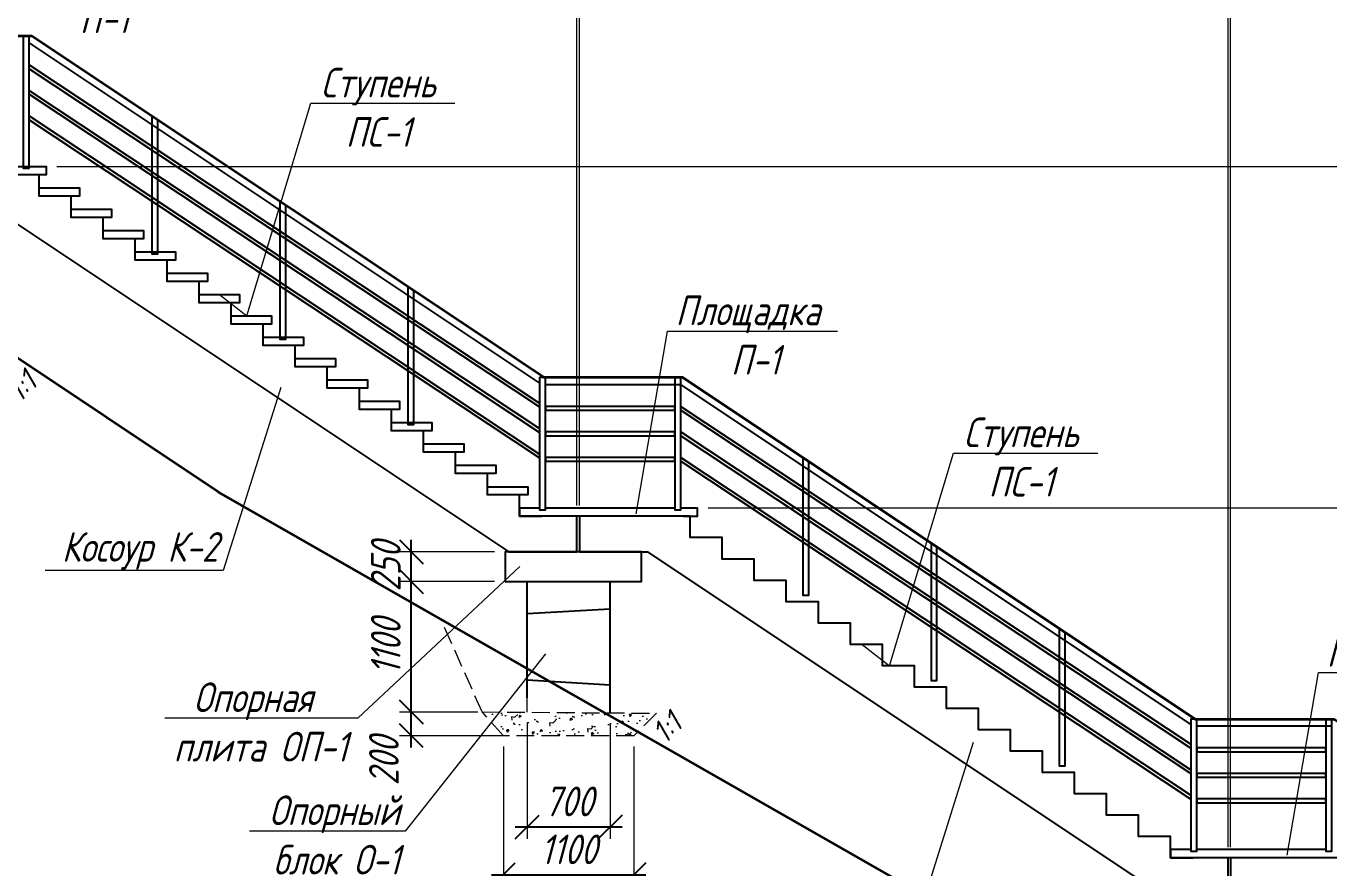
# Model space of a CAD drawing. Header units: millimetres. Extents: x 0 to 285450075, y -3000605 to 8125189010.
# Drawn here: x 10669752 to 10680737, y 767151 to 774251 of the extents above; entities that cross this region are included whole.
import ezdxf
from ezdxf import colors
from ezdxf.entities.mleader import LeaderData, LeaderLine
from ezdxf.math import Vec2, Vec3

# ---------------------------------------------------------------- set-up
doc = ezdxf.new("R2010")
doc.units = ezdxf.units.MM
doc.linetypes.add('DASHED', pattern=[7, 5, -2, 0])
for name, color, linetype, lineweight in [('02_Доп.основные', 255, 'Continuous', 25), ('04_Невидимые', 3, 'Continuous', 13), ('1-Бетон', 106, 'Continuous', 35), ('10_Текст', 255, 'Continuous', 25), ('ИС_Мвн', 3, 'Continuous', 18), ('ИС_Основная', 7, 'Continuous', 35), ('ИС_РЗМ', 3, 'Continuous', 18)]:
    doc.layers.add(name, color=color, linetype=linetype, lineweight=lineweight)
doc.layers.add('ограждение', color=7, linetype='Continuous')
doc.styles.add('0', font='isocpeur.ttf', dxfattribs={"width": 0.8, "oblique": 15})
doc.styles.add('ISOCPEUR', font='isocpeur.ttf', dxfattribs={"width": 0.8, "oblique": 15, "height": 2.5})
doc.dimstyles.new('М100мнв', dxfattribs={"dimscale": 100, "dimtxt": 2.5, "dimasz": 2, "dimexe": 1, "dimexo": 0.9, "dimgap": 0.9, "dimtad": 1, "dimdec": 0, "dimtxsty": '0', "dimblk": 'OBLIQUE', "dimcen": 2.5, "dimdle": 1, "dimclrd": 3, "dimclre": 3, "dimclrt": 256, "dimadec": 0, "dimazin": 0, "dimtfac": 1, "dimtdec": 0, "dimtmove": 1, "dimatfit": 3, "dimldrblk": 'OBLIQUE', "dimfxl": 1, "dimlwe": -1, "dimarcsym": 0})

# ---------------------------------------------------------------- blocks, each defined once
blk = doc.blocks.new('_OBLIQUE')
at = {"color": 0, "linetype": 'ByBlock', "lineweight": -2}
blk.add_line((0.5, 0.5), (-0.5, -0.5), dxfattribs=at)
blk = doc.blocks.new('*D1848')
at = {"layer": 'Defpoints', "color": 0, "transparency": 16777216}
for p in [(10673777, 768266), (10674877, 768266), (10674877, 767093)]:
    blk.add_point(p, dxfattribs=at)
at = {"layer": 'ИС_РЗМ', "color": 3, "transparency": 16777216}
for p, q in [((10673777, 768176), (10673777, 766993)), ((10674877, 768176), (10674877, 766993))]:
    blk.add_line(p, q, dxfattribs=at)
at = {"layer": 'ИС_РЗМ', "color": 3, "lineweight": -2, "transparency": 16777216}
blk.add_line((10673677, 767093), (10674977, 767093), dxfattribs=at)
at = {"layer": 'ИС_РЗМ', "color": 3, "lineweight": -2, "transparency": 16777216, "xscale": 200, "yscale": 200, "zscale": 200, "rotation": 180}
blk.add_blockref('_OBLIQUE', (10673777, 767093), dxfattribs=at)
at = {"layer": 'ИС_РЗМ', "color": 3, "lineweight": -2, "transparency": 16777216, "xscale": 200, "yscale": 200, "zscale": 200}
blk.add_blockref('_OBLIQUE', (10674877, 767093), dxfattribs=at)
at = {"layer": 'ИС_РЗМ', "transparency": 16777216, "insert": (10674327, 767308), "char_height": 250, "attachment_point": 5, "style": '0'}
blk.add_mtext('1100', dxfattribs=at)
blk = doc.blocks.new('*D1849')
at = {"layer": 'Defpoints', "color": 0, "transparency": 16777216}
for p in [(10673977, 768467), (10674677, 768459), (10674677, 767497)]:
    blk.add_point(p, dxfattribs=at)
at = {"layer": 'ИС_РЗМ', "color": 3, "transparency": 16777216}
for p, q in [((10673977, 768377), (10673977, 767397)), ((10674677, 768369), (10674677, 767397))]:
    blk.add_line(p, q, dxfattribs=at)
at = {"layer": 'ИС_РЗМ', "color": 3, "lineweight": -2, "transparency": 16777216}
blk.add_line((10673877, 767497), (10674777, 767497), dxfattribs=at)
at = {"layer": 'ИС_РЗМ', "color": 3, "lineweight": -2, "transparency": 16777216, "xscale": 200, "yscale": 200, "zscale": 200, "rotation": 180}
blk.add_blockref('_OBLIQUE', (10673977, 767497), dxfattribs=at)
at = {"layer": 'ИС_РЗМ', "color": 3, "lineweight": -2, "transparency": 16777216, "xscale": 200, "yscale": 200, "zscale": 200}
blk.add_blockref('_OBLIQUE', (10674677, 767497), dxfattribs=at)
at = {"layer": 'ИС_РЗМ', "transparency": 16777216, "insert": (10674327, 767712), "char_height": 250, "attachment_point": 5, "style": '0'}
blk.add_mtext('700', dxfattribs=at)
blk = doc.blocks.new('_None')
blk = doc.blocks.new('*D1850')
at = {"layer": 'Defpoints', "color": 0, "transparency": 16777216}
for p in [(10673000, 768466), (10673652, 768466), (10673898, 768266)]:
    blk.add_point(p, dxfattribs=at)
at = {"layer": 'ИС_РЗМ', "color": 3, "lineweight": -2, "transparency": 16777216}
blk.add_line((10673000, 768166), (10673000, 768566), dxfattribs=at)
at = {"layer": 'ИС_РЗМ', "color": 3, "transparency": 16777216}
for p, q in [((10673562, 768466), (10672900, 768466)), ((10673808, 768266), (10672900, 768266))]:
    blk.add_line(p, q, dxfattribs=at)
at = {"layer": 'ИС_РЗМ', "color": 3, "lineweight": -2, "transparency": 16777216, "xscale": 200, "yscale": 200, "zscale": 200}
for p, rotation in [((10673000, 768466), 90), ((10673000, 768266), 270)]:
    blk.add_blockref('_OBLIQUE', p, dxfattribs=dict(at, rotation=rotation))
at = {"layer": 'ИС_РЗМ', "transparency": 16777216, "insert": (10672769, 768052), "char_height": 250, "attachment_point": 5, "rotation": 90, "style": '0'}
blk.add_mtext('200', dxfattribs=at)
blk = doc.blocks.new('*D1851')
at = {"layer": 'Defpoints', "color": 0, "transparency": 16777216}
for p in [(10673000, 769567), (10673792, 769567), (10673652, 768466)]:
    blk.add_point(p, dxfattribs=at)
at = {"layer": 'ИС_РЗМ', "color": 3, "lineweight": -2, "transparency": 16777216}
blk.add_line((10673000, 768366), (10673000, 769667), dxfattribs=at)
at = {"layer": 'ИС_РЗМ', "color": 3, "transparency": 16777216}
for p, q in [((10673702, 769567), (10672900, 769567)), ((10673562, 768466), (10672900, 768466))]:
    blk.add_line(p, q, dxfattribs=at)
at = {"layer": 'ИС_РЗМ', "color": 3, "lineweight": -2, "transparency": 16777216, "xscale": 200, "yscale": 200, "zscale": 200}
for p, rotation in [((10673000, 769567), 90), ((10673000, 768466), 270)]:
    blk.add_blockref('_OBLIQUE', p, dxfattribs=dict(at, rotation=rotation))
at = {"layer": 'ИС_РЗМ', "transparency": 16777216, "insert": (10672785, 769016), "char_height": 250, "attachment_point": 5, "rotation": 90, "style": '0'}
blk.add_mtext('1100', dxfattribs=at)
blk = doc.blocks.new('*D1852')
at = {"layer": 'Defpoints', "color": 0, "transparency": 16777216}
for p in [(10673000, 769817), (10673792, 769817), (10673792, 769567)]:
    blk.add_point(p, dxfattribs=at)
at = {"layer": 'ИС_РЗМ', "color": 3, "lineweight": -2, "transparency": 16777216}
blk.add_line((10673000, 769467), (10673000, 769917), dxfattribs=at)
at = {"layer": 'ИС_РЗМ', "color": 3, "transparency": 16777216}
for p, q in [((10673702, 769817), (10672900, 769817)), ((10673702, 769567), (10672900, 769567))]:
    blk.add_line(p, q, dxfattribs=at)
at = {"layer": 'ИС_РЗМ', "color": 3, "lineweight": -2, "transparency": 16777216, "xscale": 200, "yscale": 200, "zscale": 200}
for p, rotation in [((10673000, 769817), 90), ((10673000, 769567), 270)]:
    blk.add_blockref('_OBLIQUE', p, dxfattribs=dict(at, rotation=rotation))
at = {"layer": 'ИС_РЗМ', "transparency": 16777216, "insert": (10672785, 769692), "char_height": 250, "attachment_point": 5, "rotation": 90, "style": '0'}
blk.add_mtext('250', dxfattribs=at)
blk = doc.blocks.new('*D1860')
at = {"layer": 'Defpoints', "color": 0, "transparency": 16777216}
for p in [(10663427, 778847), (10663427, 777947, 4135), (10689787, 762197, 4135)]:
    blk.add_point(p, dxfattribs=at)
at = {"layer": 'ИС_РЗМ', "color": 3, "transparency": 16777216}
for p, q in [((10663427, 778037), (10663427, 778947)), ((10689787, 762287), (10689787, 778947))]:
    blk.add_line(p, q, dxfattribs=at)
at = {"layer": 'ИС_РЗМ', "color": 3, "lineweight": -2, "transparency": 16777216}
blk.add_line((10689887, 778847), (10663327, 778847), dxfattribs=at)
at = {"layer": 'ИС_РЗМ', "color": 3, "lineweight": -2, "transparency": 16777216, "xscale": 200, "yscale": 200, "zscale": 200, "rotation": 180}
blk.add_blockref('_OBLIQUE', (10663427, 778847), dxfattribs=at)
at = {"layer": 'ИС_РЗМ', "color": 3, "lineweight": -2, "transparency": 16777216, "xscale": 200, "yscale": 200, "zscale": 200}
blk.add_blockref('_OBLIQUE', (10689787, 778847), dxfattribs=at)
at = {"layer": 'ИС_РЗМ', "transparency": 16777216, "insert": (10676607, 779062), "char_height": 250, "attachment_point": 5, "style": '0'}
blk.add_mtext('26360', dxfattribs=at)
blk = doc.blocks.new('*D1866')
at = {"layer": 'Defpoints', "color": 0, "transparency": 16777216}
for p in [(10674397, 777947), (10668927, 772997), (10674397, 770117)]:
    blk.add_point(p, dxfattribs=at)
at = {"layer": 'ИС_РЗМ', "color": 3, "transparency": 16777216}
for p, q in [((10668927, 773087), (10668927, 778047)), ((10674397, 770207), (10674397, 778047))]:
    blk.add_line(p, q, dxfattribs=at)
at = {"layer": 'ИС_РЗМ', "color": 3, "lineweight": -2, "transparency": 16777216}
blk.add_line((10668827, 777947), (10674497, 777947), dxfattribs=at)
at = {"layer": 'ИС_РЗМ', "color": 3, "lineweight": -2, "transparency": 16777216, "xscale": 200, "yscale": 200, "zscale": 200, "rotation": 180}
blk.add_blockref('_OBLIQUE', (10668927, 777947), dxfattribs=at)
at = {"layer": 'ИС_РЗМ', "color": 3, "lineweight": -2, "transparency": 16777216, "xscale": 200, "yscale": 200, "zscale": 200}
blk.add_blockref('_OBLIQUE', (10674397, 777947), dxfattribs=at)
at = {"layer": 'ИС_РЗМ', "transparency": 16777216, "insert": (10671662, 778162), "char_height": 250, "attachment_point": 5, "style": '0'}
blk.add_mtext('5470', dxfattribs=at)
blk = doc.blocks.new('*D1867')
at = {"layer": 'Defpoints', "color": 0, "transparency": 16777216}
for p in [(10674417, 777947), (10674397, 770117), (10674417, 770117)]:
    blk.add_point(p, dxfattribs=at)
at = {"layer": 'ИС_РЗМ', "color": 3, "lineweight": -2, "transparency": 16777216}
for p, q in [((10674407, 777947), (10674515, 778307)), ((10674515, 778307), (10675002, 778307)), ((10674397, 777947), (10674197, 777947)), ((10674397, 777947), (10674417, 777947)), ((10674397, 777947), (10674417, 777947)), ((10674417, 777947), (10674617, 777947))]:
    blk.add_line(p, q, dxfattribs=at)
at = {"layer": 'ИС_РЗМ', "color": 3, "transparency": 16777216}
for p, q in [((10674397, 770207), (10674397, 778047)), ((10674417, 770207), (10674417, 778047))]:
    blk.add_line(p, q, dxfattribs=at)
at = {"layer": 'ИС_РЗМ', "color": 3, "lineweight": -2, "transparency": 16777216, "xscale": 200, "yscale": 200, "zscale": 200}
blk.add_blockref('_OBLIQUE', (10674397, 777947), dxfattribs=at)
at = {"layer": 'ИС_РЗМ', "color": 3, "lineweight": -2, "transparency": 16777216, "xscale": 200, "yscale": 200, "zscale": 200, "rotation": 180}
blk.add_blockref('_OBLIQUE', (10674417, 777947), dxfattribs=at)
at = {"layer": 'ИС_РЗМ', "transparency": 16777216, "insert": (10674758, 778522), "char_height": 250, "attachment_point": 5, "style": '0'}
blk.add_mtext('20', dxfattribs=at)
blk = doc.blocks.new('*D1868')
at = {"layer": 'Defpoints', "color": 0, "transparency": 16777216}
for p in [(10679887, 777947), (10674417, 770117), (10679887, 767237)]:
    blk.add_point(p, dxfattribs=at)
at = {"layer": 'ИС_РЗМ', "color": 3, "transparency": 16777216}
for p, q in [((10674417, 770207), (10674417, 778047)), ((10679887, 767327), (10679887, 778047))]:
    blk.add_line(p, q, dxfattribs=at)
at = {"layer": 'ИС_РЗМ', "color": 3, "lineweight": -2, "transparency": 16777216}
blk.add_line((10674317, 777947), (10679987, 777947), dxfattribs=at)
at = {"layer": 'ИС_РЗМ', "color": 3, "lineweight": -2, "transparency": 16777216, "xscale": 200, "yscale": 200, "zscale": 200, "rotation": 180}
blk.add_blockref('_OBLIQUE', (10674417, 777947), dxfattribs=at)
at = {"layer": 'ИС_РЗМ', "color": 3, "lineweight": -2, "transparency": 16777216, "xscale": 200, "yscale": 200, "zscale": 200}
blk.add_blockref('_OBLIQUE', (10679887, 777947), dxfattribs=at)
at = {"layer": 'ИС_РЗМ', "transparency": 16777216, "insert": (10677152, 778162), "char_height": 250, "attachment_point": 5, "style": '0'}
blk.add_mtext('5470', dxfattribs=at)
blk = doc.blocks.new('*D1869')
at = {"layer": 'Defpoints', "color": 0, "transparency": 16777216}
for p in [(10679907, 777947), (10679887, 767237), (10679907, 767237)]:
    blk.add_point(p, dxfattribs=at)
at = {"layer": 'ИС_РЗМ', "color": 3, "lineweight": -2, "transparency": 16777216}
for p, q in [((10679897, 777947), (10680005, 778307)), ((10680005, 778307), (10680492, 778307)), ((10679887, 777947), (10679687, 777947)), ((10679887, 777947), (10679907, 777947)), ((10679887, 777947), (10679907, 777947)), ((10679907, 777947), (10680107, 777947))]:
    blk.add_line(p, q, dxfattribs=at)
at = {"layer": 'ИС_РЗМ', "color": 3, "transparency": 16777216}
for p, q in [((10679887, 767327), (10679887, 778047)), ((10679907, 767327), (10679907, 778047))]:
    blk.add_line(p, q, dxfattribs=at)
at = {"layer": 'ИС_РЗМ', "color": 3, "lineweight": -2, "transparency": 16777216, "xscale": 200, "yscale": 200, "zscale": 200}
blk.add_blockref('_OBLIQUE', (10679887, 777947), dxfattribs=at)
at = {"layer": 'ИС_РЗМ', "color": 3, "lineweight": -2, "transparency": 16777216, "xscale": 200, "yscale": 200, "zscale": 200, "rotation": 180}
blk.add_blockref('_OBLIQUE', (10679907, 777947), dxfattribs=at)
at = {"layer": 'ИС_РЗМ', "transparency": 16777216, "insert": (10680248, 778522), "char_height": 250, "attachment_point": 5, "style": '0'}
blk.add_mtext('20', dxfattribs=at)
blk = doc.blocks.new('*D1870')
at = {"layer": 'Defpoints', "color": 0, "transparency": 16777216}
for p in [(10685377, 777947), (10679907, 767237), (10685377, 764357)]:
    blk.add_point(p, dxfattribs=at)
at = {"layer": 'ИС_РЗМ', "color": 3, "transparency": 16777216}
for p, q in [((10679907, 767327), (10679907, 778047)), ((10685377, 764447), (10685377, 778047))]:
    blk.add_line(p, q, dxfattribs=at)
at = {"layer": 'ИС_РЗМ', "color": 3, "lineweight": -2, "transparency": 16777216}
blk.add_line((10679807, 777947), (10685477, 777947), dxfattribs=at)
at = {"layer": 'ИС_РЗМ', "color": 3, "lineweight": -2, "transparency": 16777216, "xscale": 200, "yscale": 200, "zscale": 200, "rotation": 180}
blk.add_blockref('_OBLIQUE', (10679907, 777947), dxfattribs=at)
at = {"layer": 'ИС_РЗМ', "color": 3, "lineweight": -2, "transparency": 16777216, "xscale": 200, "yscale": 200, "zscale": 200}
blk.add_blockref('_OBLIQUE', (10685377, 777947), dxfattribs=at)
at = {"layer": 'ИС_РЗМ', "transparency": 16777216, "insert": (10682642, 778162), "char_height": 250, "attachment_point": 5, "style": '0'}
blk.add_mtext('5470', dxfattribs=at)
blk = doc.blocks.new('*D1863')
at = {"layer": 'Defpoints', "color": 0, "transparency": 16777216}
for p in [(10664437, 775947, 4135), (10669922, 773067, 4135), (10692044, 773067)]:
    blk.add_point(p, dxfattribs=at)
at = {"layer": 'ИС_РЗМ', "color": 3, "lineweight": -2, "transparency": 16777216}
blk.add_line((10692044, 776047), (10692044, 772967), dxfattribs=at)
at = {"layer": 'ИС_РЗМ', "color": 3, "transparency": 16777216}
for p, q in [((10664527, 775947), (10692144, 775947)), ((10670012, 773067), (10692144, 773067))]:
    blk.add_line(p, q, dxfattribs=at)
at = {"layer": 'ИС_РЗМ', "color": 3, "lineweight": -2, "transparency": 16777216, "xscale": 200, "yscale": 200, "zscale": 200}
for p, rotation in [((10692044, 775947), 90), ((10692044, 773067), 270)]:
    blk.add_blockref('_OBLIQUE', p, dxfattribs=dict(at, rotation=rotation))
at = {"layer": 'ИС_РЗМ', "transparency": 16777216, "insert": (10691829, 774507), "char_height": 250, "attachment_point": 5, "rotation": 90, "style": '0'}
blk.add_mtext('16х180', dxfattribs=at)
blk = doc.blocks.new('*D1873')
at = {"layer": 'Defpoints', "color": 0, "transparency": 16777216}
for p in [(10669922, 773067), (10675412, 770187), (10692044, 770187)]:
    blk.add_point(p, dxfattribs=at)
at = {"layer": 'ИС_РЗМ', "color": 3, "lineweight": -2, "transparency": 16777216}
blk.add_line((10692044, 773167), (10692044, 770087), dxfattribs=at)
at = {"layer": 'ИС_РЗМ', "color": 3, "transparency": 16777216}
for p, q in [((10670012, 773067), (10692144, 773067)), ((10675502, 770187), (10692144, 770187))]:
    blk.add_line(p, q, dxfattribs=at)
at = {"layer": 'ИС_РЗМ', "color": 3, "lineweight": -2, "transparency": 16777216, "xscale": 200, "yscale": 200, "zscale": 200}
for p, rotation in [((10692044, 773067), 90), ((10692044, 770187), 270)]:
    blk.add_blockref('_OBLIQUE', p, dxfattribs=dict(at, rotation=rotation))
at = {"layer": 'ИС_РЗМ', "transparency": 16777216, "insert": (10691829, 771627), "char_height": 250, "attachment_point": 5, "rotation": 90, "style": '0'}
blk.add_mtext('16х180', dxfattribs=at)
blk = doc.blocks.new('*D1874')
at = {"layer": 'Defpoints', "color": 0, "transparency": 16777216}
for p in [(10675412, 770187), (10680902, 767307), (10692044, 767307)]:
    blk.add_point(p, dxfattribs=at)
at = {"layer": 'ИС_РЗМ', "color": 3, "lineweight": -2, "transparency": 16777216}
blk.add_line((10692044, 770287), (10692044, 767207), dxfattribs=at)
at = {"layer": 'ИС_РЗМ', "color": 3, "transparency": 16777216}
for p, q in [((10675502, 770187), (10692144, 770187)), ((10680992, 767307), (10692144, 767307))]:
    blk.add_line(p, q, dxfattribs=at)
at = {"layer": 'ИС_РЗМ', "color": 3, "lineweight": -2, "transparency": 16777216, "xscale": 200, "yscale": 200, "zscale": 200}
for p, rotation in [((10692044, 770187), 90), ((10692044, 767307), 270)]:
    blk.add_blockref('_OBLIQUE', p, dxfattribs=dict(at, rotation=rotation))
at = {"layer": 'ИС_РЗМ', "transparency": 16777216, "insert": (10691829, 768747), "char_height": 250, "attachment_point": 5, "rotation": 90, "style": '0'}
blk.add_mtext('16х180', dxfattribs=at)

msp = doc.modelspace()

# ---------------------------------------------------------------- hatches: boundary and pattern name
at = {"layer": '04_Невидимые'}
h = msp.add_hatch(dxfattribs=at)
h.set_pattern_fill('AR-CONC', color=256, scale=30, angle=180, style=0)
h.set_pattern_definition([(230, (-67628617.12, 612290.89), (-215.1780548, 18.8256405), [22.5, -247.5]), (175, (-67628617.12, 612290.89), (41.6254001, -225.6576401), [18, -198]), (280.45144446, (-67628635.05, 612292.46), (-173.552654, -206.8319973), [19.1220576, -210.3426336]), (226.1842, (-67628617.12, 612230.9), (-320.1723992, 49.6557842), [33.75, -371.25]), (276.6356355, (-67628643.8, 612235.03), (-280.3985837, -292.2355802), [28.6831026, -315.514128]), (171.184164, (-67628617.12, 612230.9), (-280.3985835, -292.2355801), [27, -297.0000003]), (201, (-67628647.12, 612245.89), (-179.07211564, 120.7856672), [22.5, -247.5]), (146, (-67628647.12, 612245.89), (-72.9945996, -217.5450135), [18, -198]), (251.45144474, (-67628662.05, 612255.95), (-252.066713, -96.75934584), [19.122057, -210.3426336]), (217.5, (-67628617.12, 612290.89), (-3.647956595, -99.86815615), [0, -195.6, 0, -201, 0, -198.75]), (187.5, (-67628617.12, 612290.89), (-78.92086123, -118.32351356), [0, -114.6, 0, -191.1, 0, -75.75]), (147.5, (-67628550.22, 612290.89), (-160.14673085, 6.76646152), [0, -75, 0, -234, 0, -310.5]), (137.5, (-67628520.22, 612290.89), (-174.9558508, -30.0314947), [0, -97.5, 0, -155.4, 0, -220.5])])
h.paths.add_polyline_path([(10675066.4727, 768456.0146), (10674876.6754, 768266.2173), (10673776.6754, 768266.2173), (10673597.7215, 768466.422)])

# ---------------------------------------------------------------- linework, layer by layer
at = {"layer": '02_Доп.основные'}
for p, q in [((10675221.983, 770186.5462), (10674131.983, 770186.5462)), ((10675301.983, 770116.5462), (10674101.983, 770116.5462)), ((10673976.9824, 768586.5379), (10673976.9824, 769566.5462)), ((10674676.9824, 768643.7583), (10674676.9824, 769566.5462)), ((10673976.9824, 769296.5462), (10674676.9824, 769336.5462)), ((10673976.9824, 768736.5462), (10674676.9824, 768696.5462)), ((10674676.9824, 768458.7745), (10674676.9824, 768643.7583)), ((10680711.9836, 767306.5462), (10679621.9836, 767306.5462)), ((10680791.9836, 767236.5462), (10679591.9836, 767236.5462))]:
    msp.add_line(p, q, dxfattribs=at)
for points in [[(10668421.9823, 773066.502), (10669921.9823, 773066.502), (10669921.9823, 772996.502), (10668421.9823, 772996.502)], [(10669861.983, 772886.5462), (10670201.983, 772886.5462), (10670201.983, 772816.5462), (10669861.983, 772816.5462)], [(10670131.983, 772706.5462), (10670471.983, 772706.5462), (10670471.983, 772636.5462), (10670131.983, 772636.5462)], [(10670401.983, 772526.5462), (10670741.983, 772526.5462), (10670741.983, 772456.5462), (10670401.983, 772456.5462)], [(10670671.983, 772346.5462), (10671011.983, 772346.5462), (10671011.983, 772276.5462), (10670671.983, 772276.5462)], [(10670941.983, 772166.5462), (10671281.983, 772166.5462), (10671281.983, 772096.5462), (10670941.983, 772096.5462)], [(10671211.983, 771986.5462), (10671551.983, 771986.5462), (10671551.983, 771916.5462), (10671211.983, 771916.5462)], [(10671481.983, 771806.5462), (10671821.983, 771806.5462), (10671821.983, 771736.5462), (10671481.983, 771736.5462)], [(10671751.983, 771626.5462), (10672091.983, 771626.5462), (10672091.983, 771556.5462), (10671751.983, 771556.5462)], [(10672021.983, 771446.5462), (10672361.983, 771446.5462), (10672361.983, 771376.5462), (10672021.983, 771376.5462)], [(10672291.983, 771266.5462), (10672631.983, 771266.5462), (10672631.983, 771196.5462), (10672291.983, 771196.5462)], [(10672561.983, 771086.5462), (10672901.983, 771086.5462), (10672901.983, 771016.5462), (10672561.983, 771016.5462)], [(10672831.983, 770906.5462), (10673171.983, 770906.5462), (10673171.983, 770836.5462), (10672831.983, 770836.5462)], [(10673101.983, 770726.5462), (10673441.983, 770726.5462), (10673441.983, 770656.5462), (10673101.983, 770656.5462)], [(10673371.983, 770546.5462), (10673711.983, 770546.5462), (10673711.983, 770476.5462), (10673371.983, 770476.5462)], [(10673641.983, 770366.5462), (10673981.983, 770366.5462), (10673981.983, 770296.5462), (10673641.983, 770296.5462)]]:
    msp.add_lwpolyline(points, close=True, dxfattribs=at)
for points in [[(10674396.983, 769816.5462), (10674396.983, 770116.5462), (10673911.983, 770116.5462), (10673911.983, 770296.5462), (10673641.983, 770296.5462), (10673641.983, 770476.5462), (10673371.983, 770476.5462), (10673371.983, 770656.5462), (10673101.983, 770656.5462), (10673101.983, 770836.5462), (10672831.983, 770836.5462), (10672831.983, 771016.5462), (10672561.983, 771016.5462), (10672561.983, 771196.5462), (10672291.983, 771196.5462), (10672291.983, 771376.5462), (10672021.983, 771376.5462), (10672021.983, 771556.5462), (10671751.983, 771556.5462), (10671751.983, 771736.5462), (10671481.983, 771736.5462), (10671481.983, 771916.5462), (10671211.983, 771916.5462), (10671211.983, 772096.5462), (10670941.983, 772096.5462), (10670941.983, 772276.5462), (10670671.983, 772276.5462), (10670671.983, 772456.5462), (10670401.983, 772456.5462), (10670401.983, 772636.5462), (10670131.983, 772636.5462), (10670131.983, 772816.5462), (10669861.983, 772816.5462), (10669861.983, 772996.5462), (10668926.983, 772996.5462)], [(10669501.983, 772696.5462), (10673821.983, 769816.5462), (10674396.983, 769816.5462)], [(10674081.983, 770186.5462), (10673911.983, 770186.5462), (10673911.983, 770116.5462), (10674101.983, 770116.5462)], [(10675291.983, 770116.5462), (10675411.983, 770116.5462), (10675411.983, 770186.5462), (10675271.983, 770186.5462)], [(10679886.9836, 766936.5462), (10679886.9836, 767236.5462), (10679401.9836, 767236.5462), (10679401.9836, 767416.5462), (10679131.9836, 767416.5462), (10679131.9836, 767596.5462), (10678861.9836, 767596.5462), (10678861.9836, 767776.5462), (10678591.9836, 767776.5462), (10678591.9836, 767956.5462), (10678321.9836, 767956.5462), (10678321.9836, 768136.5462), (10678051.9836, 768136.5462), (10678051.9836, 768316.5462), (10677781.9836, 768316.5462), (10677781.9836, 768496.5462), (10677511.9836, 768496.5462), (10677511.9836, 768676.5462), (10677241.9836, 768676.5462), (10677241.9836, 768856.5462), (10676971.9836, 768856.5462), (10676971.9836, 769036.5462), (10676701.9836, 769036.5462), (10676701.9836, 769216.5462), (10676431.9836, 769216.5462), (10676431.9836, 769396.5462), (10676161.9836, 769396.5462), (10676161.9836, 769576.5462), (10675891.9836, 769576.5462), (10675891.9836, 769756.5462), (10675621.9836, 769756.5462), (10675621.9836, 769936.5462), (10675351.9836, 769936.5462), (10675351.9836, 770116.5462), (10674416.9836, 770116.5462), (10674416.9836, 769816.5462), (10674991.9836, 769816.5462), (10679311.9836, 766936.5462)], [(10674941.983, 769816.5462), (10673791.983, 769816.5462), (10673791.983, 769566.5462), (10674941.983, 769566.5462), (10674941.983, 769816.5462)], [(10679571.9836, 767306.5462), (10679401.9836, 767306.5462), (10679401.9836, 767236.5462), (10679591.9836, 767236.5462)], [(10680841.9843, 767236.5462), (10679906.9843, 767236.5462), (10679906.9843, 766936.5462), (10680481.9843, 766936.5462), (10684801.9843, 764056.5462)]]:
    msp.add_lwpolyline(points, dxfattribs=at)
at = {"layer": '04_Невидимые', "linetype": 'DASHED', "ltscale": 30}
for p, q in [((10673597.7215, 768466.422), (10673249.6354, 769250.0193)), ((10673976.9824, 768463.7346), (10673976.9824, 768586.5379))]:
    msp.add_line(p, q, dxfattribs=at)
msp.add_lwpolyline([(10674876.6754, 768266.2173), (10673776.6754, 768266.2173), (10673597.7215, 768466.422), (10675066.4727, 768456.0146)], close=True, dxfattribs=at)
at = {"layer": '1-Бетон', "color": 5}
for points in [[(10675289.7732, 771286.5462), (10679610.1495, 768406.5462), (10675290.1495, 771286.5462), (10674120.0832, 771286.5462), (10669800.1625, 774166.4933), (10668631.9823, 774166.4933), (10664310.1488, 777046.5462), (10663096.983, 777046.5376)], [(10679610.1495, 768406.5462), (10680779.7739, 768406.5462), (10685100.1502, 765526.5462), (10686269.7745, 765526.5462), (10689491.9843, 763378.5935)]]:
    msp.add_lwpolyline(points, dxfattribs=at)
at = {"layer": 'ИС_Основная', "color": 1}
for p, q in [((10671374.5098, 770321.5196), (10662936.9833, 775946.5373)), ((10685155.7133, 762446.5462), (10671374.5098, 770321.5196))]:
    msp.add_line(p, q, dxfattribs=at)
at = {"layer": 'ограждение', "color": 4}
for p, q in [((10669800.1495, 774166.502), (10674120.2288, 771286.4491)), ((10669781.983, 774106.502), (10674071.983, 771246.502)), ((10674121.983, 771286.5462), (10675289.7732, 771286.5462)), ((10675271.983, 771226.5462), (10674131.983, 771226.5462)), ((10675271.983, 771226.5462), (10679571.9836, 768359.8791)), ((10680761.9836, 768346.5462), (10679621.9836, 768346.5462))]:
    msp.add_line(p, q, dxfattribs=at)
at = {"layer": 'ограждение', "color": 1}
for p, q in [((10669776.9816, 773923.5015), (10674081.983, 771071.1079)), ((10669776.9816, 773891.5015), (10674081.983, 771039.1079)), ((10669776.9816, 773708.5015), (10674081.983, 770856.1079)), ((10669776.9816, 773676.5015), (10674081.983, 770824.1079)), ((10669776.9816, 773493.5015), (10674081.983, 770641.1079)), ((10669776.9816, 773461.5015), (10674081.983, 770609.1079)), ((10675271.983, 771043.5462), (10679571.9836, 768194.466)), ((10675271.983, 771011.5462), (10679571.9836, 768162.466)), ((10675271.983, 770828.5462), (10679571.9836, 767979.466)), ((10675271.983, 770796.5462), (10679571.9836, 767947.466)), ((10675271.983, 770613.5462), (10679571.9836, 767764.466)), ((10675271.983, 770581.5462), (10679571.9836, 767732.466))]:
    msp.add_line(p, q, dxfattribs=at)
at = {"layer": 'ограждение', "color": 4}
msp.add_lwpolyline([(10669800.1495, 774166.502), (10668630.2281, 774166.4933)], dxfattribs=at)
at = {"layer": 'ограждение'}
for points in [[(10669776.9816, 774166.502), (10669726.9816, 774166.502), (10669726.9816, 773051.502), (10669776.9816, 773051.502)], [(10670861.983, 773458.613), (10670811.983, 773491.9464), (10670811.983, 772331.502), (10670861.983, 772331.502)], [(10671941.983, 772738.613), (10671891.983, 772771.9464), (10671891.983, 771611.502), (10671941.983, 771611.502)], [(10673021.983, 772018.613), (10672971.983, 772051.9464), (10672971.983, 770891.502), (10673021.983, 770891.502)], [(10674131.983, 771286.5462), (10674081.983, 771286.5462), (10674081.983, 770171.5462), (10674131.983, 770171.5462)], [(10675271.983, 771286.5462), (10675221.983, 771286.5462), (10675221.983, 770171.5462), (10675271.983, 770171.5462)], [(10676351.9836, 770578.6572), (10676301.9836, 770611.9906), (10676301.9836, 769451.5462), (10676351.9836, 769451.5462)], [(10677431.9836, 769858.6572), (10677381.9836, 769891.9906), (10677381.9836, 768731.5462), (10677431.9836, 768731.5462)], [(10678511.9836, 769138.6572), (10678461.9836, 769171.9906), (10678461.9836, 768011.5462), (10678511.9836, 768011.5462)], [(10679621.9836, 768406.5462), (10679571.9836, 768406.5462), (10679571.9836, 767291.5462), (10679621.9836, 767291.5462)], [(10680761.9836, 768406.5462), (10680711.9836, 768406.5462), (10680711.9836, 767291.5462), (10680761.9836, 767291.5462)]]:
    msp.add_lwpolyline(points, close=True, dxfattribs=at)
at = {"layer": 'ограждение', "color": 1}
for points in [[(10675221.983, 771043.5462), (10674131.983, 771043.5462), (10674131.983, 771011.5462), (10675221.983, 771011.5462)], [(10675221.983, 770828.5462), (10674131.983, 770828.5462), (10674131.983, 770796.5462), (10675221.983, 770796.5462)], [(10675221.983, 770613.5462), (10674131.983, 770613.5462), (10674131.983, 770581.5462), (10675221.983, 770581.5462)], [(10680711.9836, 768163.5462), (10679621.9836, 768163.5462), (10679621.9836, 768131.5462), (10680711.9836, 768131.5462)], [(10680711.9836, 767948.5462), (10679621.9836, 767948.5462), (10679621.9836, 767916.5462), (10680711.9836, 767916.5462)], [(10680711.9836, 767733.5462), (10679621.9836, 767733.5462), (10679621.9836, 767701.5462), (10680711.9836, 767701.5462)]]:
    msp.add_lwpolyline(points, close=True, dxfattribs=at)

# ---------------------------------------------------------------- texts
at = {"layer": '10_Текст', "style": 'ISOCPEUR', "oblique": 15, "width": 0.9}
for p in [(10669700.4097, 771068.5692), (10675140.4097, 768188.5692)]:
    msp.add_text('1:1', height=187.5, rotation=45, dxfattribs=at).set_placement(p)

# ---------------------------------------------------------------- dimensions: what is measured, and where the dimension line sits
at = {"layer": 'ИС_РЗМ'}
for base, p1, p2, angle, picture, middle in [((10663426.983, 778846.906, -4135.3491), (10689786.9843, 762196.5462), (10663426.983, 777946.5376), 180, '*D1860', (10676606.9836, 779061.906, -4135.3491)), ((10672999.9979, 769566.5462), (10673652.496, 768466.2173), (10673791.983, 769566.5462), 90, '*D1851', (10672784.9979, 769016.3818))]:
    dim = msp.add_linear_dim(base=base, p1=p1, p2=p2, angle=angle, dimstyle='М100мнв', dxfattribs=at)
    dim.commit()
    dim.dimension.update_dxf_attribs({"geometry": picture, "text_midpoint": middle})
for base, p1, p2, picture, middle in [((10674416.9836, 777946.5376), (10674396.983, 770116.5462), (10674416.9836, 770116.5462), '*D1867', (10674604.9833, 778521.5376)), ((10679906.9843, 777946.5376), (10679886.9836, 767236.5462), (10679906.9843, 767236.5462), '*D1869', (10680094.984, 778521.5376)), ((10674396.983, 777946.5376), (10668926.983, 772996.5462), (10674396.983, 770116.5462), '*D1866', (10671661.983, 778161.5376)), ((10679886.9836, 777946.5376), (10674416.9836, 770116.5462), (10679886.9836, 767236.5462), '*D1868', (10677151.9836, 778161.5376)), ((10685376.9843, 777946.5376), (10679906.9843, 767236.5462), (10685376.9843, 764356.5462), '*D1870', (10682641.9843, 778161.5376)), ((10674676.9824, 767496.8953), (10673976.9824, 768466.502), (10674676.9824, 768458.7745), '*D1849', (10674326.9824, 767711.8953)), ((10674876.7196, 767092.9027), (10673776.6754, 768266.2173), (10674876.7196, 768266.1731), '*D1848', (10674326.6975, 767307.9027))]:
    dim = msp.add_linear_dim(base=base, p1=p1, p2=p2, dimstyle='М100мнв', dxfattribs=at)
    dim.commit()
    dim.dimension.update_dxf_attribs({"geometry": picture, "text_midpoint": middle})
for base, p1, p2, picture, middle in [((10692044.429, 773066.502, -4135.3491), (10664436.983, 775946.5462), (10669921.9823, 773066.502), '*D1863', (10691829.429, 774506.5241, -4135.3491)), ((10692044.429, 770186.5462), (10669921.9823, 773066.502), (10675411.983, 770186.5462), '*D1873', (10691829.429, 771626.5241)), ((10692044.429, 767306.5462), (10675411.983, 770186.5462), (10680901.9836, 767306.5462), '*D1874', (10691829.429, 768746.5462))]:
    dim = msp.add_linear_dim(base=base, p1=p1, p2=p2, angle=90, text='16х180', dimstyle='М100мнв', dxfattribs=at)
    dim.commit()
    dim.dimension.update_dxf_attribs({"geometry": picture, "text_midpoint": middle})
for base, p1, p2, picture, middle in [((10672999.9979, 769816.5462), (10673791.983, 769566.5462), (10673791.983, 769816.5462), '*D1852', (10672999.9979, 769691.5462)), ((10672999.9979, 768466.2173), (10673898.496, 768266.2173), (10673652.496, 768466.2173), '*D1850', (10672984.4368, 768052.4415))]:
    dim = msp.add_linear_dim(base=base, p1=p1, p2=p2, angle=90, dimstyle='М100мнв', dxfattribs=at)
    dim.commit()
    dim.dimension.update_dxf_attribs({"geometry": picture, "text_midpoint": middle, "dimtype": 160})

# ---------------------------------------------------------------- leaders
at = {"layer": 'ИС_Мвн'}
ml = msp.add_multileader_mtext('Standard', dxfattribs=at)
ml.set_content('Площадка\\P П-1', color=256, style='0')
ml.set_leader_properties(color=256, linetype='ByLayer', lineweight=-1)
ml.set_arrow_properties(name='NONE')
ml.build(insert=Vec2(0, 0))
ml.multileader.update_dxf_attribs({"text_left_attachment_type": 6, "text_right_attachment_type": 6, "dogleg_length": 0.36, "arrow_head_size": 300, "scale": 100})
ctx = ml.context
ctx.base_point, ctx.scale, ctx.char_height, ctx.arrow_head_size, ctx.landing_gap_size, ctx.plane_origin = Vec3(10669705.4812, 774558.1341), 100, 250, 300, 9, Vec3(10670597.9508, 773507.5163)
ctx.left_attachment, ctx.right_attachment, ctx.text_align_type = 6, 6, 1
notes = []
notes.append((ctx, [(0, (1, 1, 0), (10669669.4812, 774558.1341), (1, 0), 36, [(0, [(10669405.0872, 773017.6444)], 0, [])])]))
ctx.mtext.insert, ctx.mtext.alignment, ctx.mtext.flow_direction = Vec3(10670347.9748, 774858.1341), 2, 5
ml = msp.add_multileader_mtext('Standard', dxfattribs=at)
ml.set_content('Ступень \\PПС-1', color=256, style='0')
ml.set_leader_properties(color=256, linetype='ByLayer', lineweight=-1)
ml.set_arrow_properties(name='NONE')
ml.build(insert=Vec2(0, 0))
ml.multileader.update_dxf_attribs({"text_left_attachment_type": 6, "text_right_attachment_type": 6, "dogleg_length": 0.36, "arrow_head_size": 300, "scale": 100})
ctx = ml.context
ctx.base_point, ctx.scale, ctx.char_height, ctx.arrow_head_size, ctx.landing_gap_size, ctx.plane_origin = Vec3(10672188.6935, 773599.5839), 100, 250, 300, 9, Vec3(10672155.6635, 771777.7048)
ctx.left_attachment, ctx.right_attachment, ctx.text_align_type = 6, 6, 1
notes.append((ctx, [(0, (1, 1, 0), (10672152.6935, 773599.5839), (1, 0), 36, [(1, [(10671381.983, 771986.5462), (10671613.254, 771806.5462)], 0, [])])]))
ctx.mtext.insert, ctx.mtext.alignment, ctx.mtext.flow_direction = Vec3(10672721.1872, 773899.5839), 2, 5
ml = msp.add_multileader_mtext('Standard', dxfattribs=at)
ml.set_content('Площадка\\P П-1', color=256, style='0')
ml.set_leader_properties(color=256, linetype='ByLayer', lineweight=-1)
ml.set_arrow_properties(name='NONE')
ml.build(insert=Vec2(0, 0))
ml.multileader.update_dxf_attribs({"text_left_attachment_type": 6, "text_right_attachment_type": 6, "dogleg_length": 0.36, "arrow_head_size": 300, "scale": 100})
ctx = ml.context
ctx.base_point, ctx.scale, ctx.char_height, ctx.arrow_head_size, ctx.landing_gap_size, ctx.plane_origin = Vec3(10675195.4818, 771678.1783), 100, 250, 300, 9, Vec3(10676087.9514, 770627.5605)
ctx.left_attachment, ctx.right_attachment, ctx.text_align_type = 6, 6, 1
notes.append((ctx, [(0, (1, 1, 0), (10675159.4818, 771678.1783), (1, 0), 36, [(0, [(10674895.0879, 770137.6886)], 0, [])])]))
ctx.mtext.insert, ctx.mtext.alignment, ctx.mtext.flow_direction = Vec3(10675837.9755, 771978.1783), 2, 5
ml = msp.add_multileader_mtext('Standard', dxfattribs=at)
ml.set_content('Косоур К-2', color=256, style='0')
ml.set_leader_properties(color=256, linetype='ByLayer', lineweight=-1)
ml.set_arrow_properties(name='NONE')
ml.build(insert=Vec2(0, 0))
ml.multileader.update_dxf_attribs({"text_left_attachment_type": 6, "text_right_attachment_type": 6, "dogleg_length": 0.36, "arrow_head_size": 300, "scale": 100})
ctx = ml.context
ctx.base_point, ctx.scale, ctx.char_height, ctx.arrow_head_size, ctx.landing_gap_size, ctx.plane_origin = Vec3(10669866.841, 769658.6186), 100, 250, 300, 9, Vec3(10672879.3713, 770519.5819)
ctx.left_attachment, ctx.right_attachment, ctx.text_align_type = 6, 6, 2
notes.append((ctx, [(1, (1, 1, 0), (10671414.8156, 769658.6186), (-1, 0), 36, [(0, [(10671899.9876, 771203.0367)], 0, [])])]))
ctx.mtext.insert, ctx.mtext.alignment, ctx.mtext.flow_direction = Vec3(10671369.8156, 769983.6186), 3, 5
ml = msp.add_multileader_mtext('Standard', dxfattribs=at)
ml.set_content('Ступень \\PПС-1', color=256, style='0')
ml.set_leader_properties(color=256, linetype='ByLayer', lineweight=-1)
ml.set_arrow_properties(name='NONE')
ml.build(insert=Vec2(0, 0))
ml.multileader.update_dxf_attribs({"text_left_attachment_type": 6, "text_right_attachment_type": 6, "dogleg_length": 0.36, "arrow_head_size": 300, "scale": 100})
ctx = ml.context
ctx.base_point, ctx.scale, ctx.char_height, ctx.arrow_head_size, ctx.landing_gap_size, ctx.plane_origin = Vec3(10677608.6942, 770649.5839), 100, 250, 300, 9, Vec3(10677575.6641, 768827.7048)
ctx.left_attachment, ctx.right_attachment, ctx.text_align_type = 6, 6, 1
notes.append((ctx, [(0, (1, 1, 0), (10677572.6942, 770649.5839), (1, 0), 36, [(1, [(10676801.9836, 769036.5462), (10677033.2546, 768856.5462)], 0, [])])]))
ctx.mtext.insert, ctx.mtext.alignment, ctx.mtext.flow_direction = Vec3(10678141.1878, 770949.5839), 2, 5
ml = msp.add_multileader_mtext('Standard', dxfattribs=at)
ml.set_content('Опорная\\P плита ОП-1', color=256, style='0')
ml.set_leader_properties(color=256, linetype='ByLayer', lineweight=-1)
ml.set_arrow_properties(name='NONE')
ml.build(insert=Vec2(0, 0))
ml.multileader.update_dxf_attribs({"text_left_attachment_type": 6, "text_right_attachment_type": 6, "dogleg_length": 0.36, "arrow_head_size": 300, "scale": 100})
ctx = ml.context
ctx.base_point, ctx.scale, ctx.char_height, ctx.arrow_head_size, ctx.landing_gap_size, ctx.plane_origin = Vec3(10670819.9854, 768415.3548), 100, 250, 300, 9, Vec3(10674538.8005, 768203.6868)
ctx.left_attachment, ctx.right_attachment, ctx.text_align_type = 6, 6, 1
notes.append((ctx, [(0, (1, 1, 0), (10672547.96, 768415.3548), (-1, 0), 36, [(0, [(10673915.8695, 769693.1131)], 0, [])])]))
ctx.mtext.insert, ctx.mtext.alignment, ctx.mtext.flow_direction = Vec3(10671665.9727, 768715.3548), 2, 5
ml = msp.add_multileader_mtext('Standard', dxfattribs=at)
ml.set_content('Площадка\\P П-1', color=256, style='0')
ml.set_leader_properties(color=256, linetype='ByLayer', lineweight=-1)
ml.set_arrow_properties(name='NONE')
ml.build(insert=Vec2(0, 0))
ml.multileader.update_dxf_attribs({"text_left_attachment_type": 6, "text_right_attachment_type": 6, "dogleg_length": 0.36, "arrow_head_size": 300, "scale": 100})
ctx = ml.context
ctx.base_point, ctx.scale, ctx.char_height, ctx.arrow_head_size, ctx.landing_gap_size, ctx.plane_origin = Vec3(10680685.4825, 768798.1783), 100, 250, 300, 9, Vec3(10681577.9521, 767747.5605)
ctx.left_attachment, ctx.right_attachment, ctx.text_align_type = 6, 6, 1
notes.append((ctx, [(0, (1, 1, 0), (10680649.4825, 768798.1783), (1, 0), 36, [(0, [(10680385.0886, 767257.6886)], 0, [])])]))
ctx.mtext.insert, ctx.mtext.alignment, ctx.mtext.flow_direction = Vec3(10681327.9761, 769098.1783), 2, 5
ml = msp.add_multileader_mtext('Standard', dxfattribs=at)
ml.set_content('Опорный\\Pблок О-1', color=256, style='0')
ml.set_leader_properties(color=256, linetype='ByLayer', lineweight=-1)
ml.set_arrow_properties(name='NONE')
ml.build(insert=Vec2(0, 0))
ml.multileader.update_dxf_attribs({"text_left_attachment_type": 6, "text_right_attachment_type": 6, "dogleg_length": 0.36, "arrow_head_size": 300, "scale": 100})
ctx = ml.context
ctx.base_point, ctx.scale, ctx.char_height, ctx.arrow_head_size, ctx.landing_gap_size, ctx.plane_origin = Vec3(10671720.7009, 767462.2319), 100, 250, 300, 9, Vec3(10675252.7196, 768141.3304)
ctx.left_attachment, ctx.right_attachment, ctx.text_align_type = 6, 6, 2
notes.append((ctx, [(1, (1, 1, 0), (10672948.6755, 767462.2319), (-1, 0), 36, [(0, [(10674132.6289, 768955.4209)], 0, [])])]))
ctx.mtext.insert, ctx.mtext.alignment, ctx.mtext.flow_direction = Vec3(10672903.6755, 767762.2319), 3, 5
ml = msp.add_multileader_mtext('Standard', dxfattribs=at)
ml.set_content('Косоур К-2', color=256, style='0')
ml.set_leader_properties(color=256, linetype='ByLayer', lineweight=-1)
ml.set_arrow_properties(name='NONE')
ml.build(insert=Vec2(0, 0))
ml.multileader.update_dxf_attribs({"text_left_attachment_type": 6, "text_right_attachment_type": 6, "dogleg_length": 0.36, "arrow_head_size": 300, "scale": 100})
ctx = ml.context
ctx.base_point, ctx.scale, ctx.char_height, ctx.arrow_head_size, ctx.landing_gap_size, ctx.plane_origin = Vec3(10675703.685, 766663.8626), 100, 250, 300, 9, Vec3(10678716.2154, 767524.8259)
ctx.left_attachment, ctx.right_attachment, ctx.text_align_type = 6, 6, 2
notes.append((ctx, [(1, (1, 1, 0), (10677251.6596, 766663.8626), (-1, 0), 36, [(0, [(10677736.8317, 768208.2807)], 0, [])])]))
ctx.mtext.insert, ctx.mtext.alignment, ctx.mtext.flow_direction = Vec3(10677206.6596, 766988.8626), 3, 5
for ctx, leaders in notes:
    for number, flags, end, landing, length, lines in leaders:
        leader = LeaderData()
        leader.index, (leader.has_last_leader_line, leader.has_dogleg_vector, leader.attachment_direction) = number, flags
        leader.last_leader_point, leader.dogleg_vector, leader.dogleg_length = Vec3(end), Vec3(landing), length
        for number, points, colour, breaks in lines:
            line = LeaderLine()
            line.index, line.vertices, line.color, line.breaks = number, Vec3.list(points), colors.encode_raw_color(colour), breaks
            leader.lines.append(line)
        ctx.leaders.append(leader)

doc.saveas('drawing.dxf')
